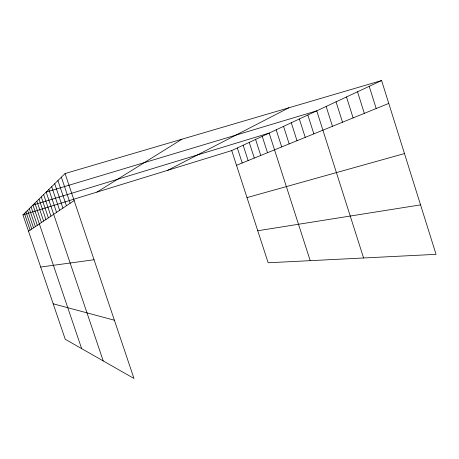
<?xml version="1.0" encoding="UTF-8"?>
<svg xmlns="http://www.w3.org/2000/svg" width="459" height="459" viewBox="0 0 459 459"><rect width="100%" height="100%" fill="white"/><g stroke="black" fill="none" stroke-linecap="round" stroke-linejoin="round"><path stroke-width="0.69" d="M65.058 173.542L133.971 378.457L65.247 339.281L22.95 214.892L65.058 173.542L381.595 80.543L436.05 254.343L268.165 262.777L231.732 150.575L381.595 80.543M28.504 231.221L74.146 200.566M96.935 192.097L181.959 139.197M167.736 170.289L288.877 107.785M236.511 165.297L388.767 103.424M22.95 214.892L231.732 150.575M247.005 197.605L404.477 153.564M257.763 230.745L420.553 204.875M40.685 267.052L94.049 259.742M53.181 303.795L114.389 320.221M81.65 348.633L32.962 205.058L269.152 133.093L310.209 260.666M31.08 206.906L37.322 225.294M29.296 208.656L35.383 226.597M27.597 210.331L33.541 227.836M25.974 211.92L31.786 229.018M24.43 213.441L30.105 230.143M54.696 183.715L62.923 208.105M51.678 186.681L59.647 210.302M48.838 189.469L56.572 212.368M103.235 360.935L46.17 192.091L316.762 110.843L363.585 257.981M43.651 194.559L50.949 216.143M41.276 196.894L48.373 217.876M39.026 199.103L45.94 219.511M36.898 201.191L43.628 221.06M34.878 203.176L41.442 222.529M61.368 177.168L70.147 203.251M57.92 180.548L66.412 205.758M237.332 147.959L242.203 162.985M262.221 136.329L267.499 152.704M255.588 139.427L260.758 155.44M249.243 142.393L254.309 158.062M243.161 145.239L248.13 160.575M283.547 126.363L289.176 143.897M276.186 129.805L281.694 146.937M307.84 115.014L313.853 133.867M299.348 118.979L305.224 137.373M291.264 122.76L297.007 140.712M326.154 106.454L332.454 126.305M357.527 91.794L364.326 113.356M346.493 96.952L353.114 117.911M336.045 101.829L342.506 122.22M369.208 86.332L376.185 108.536"/></g></svg>
